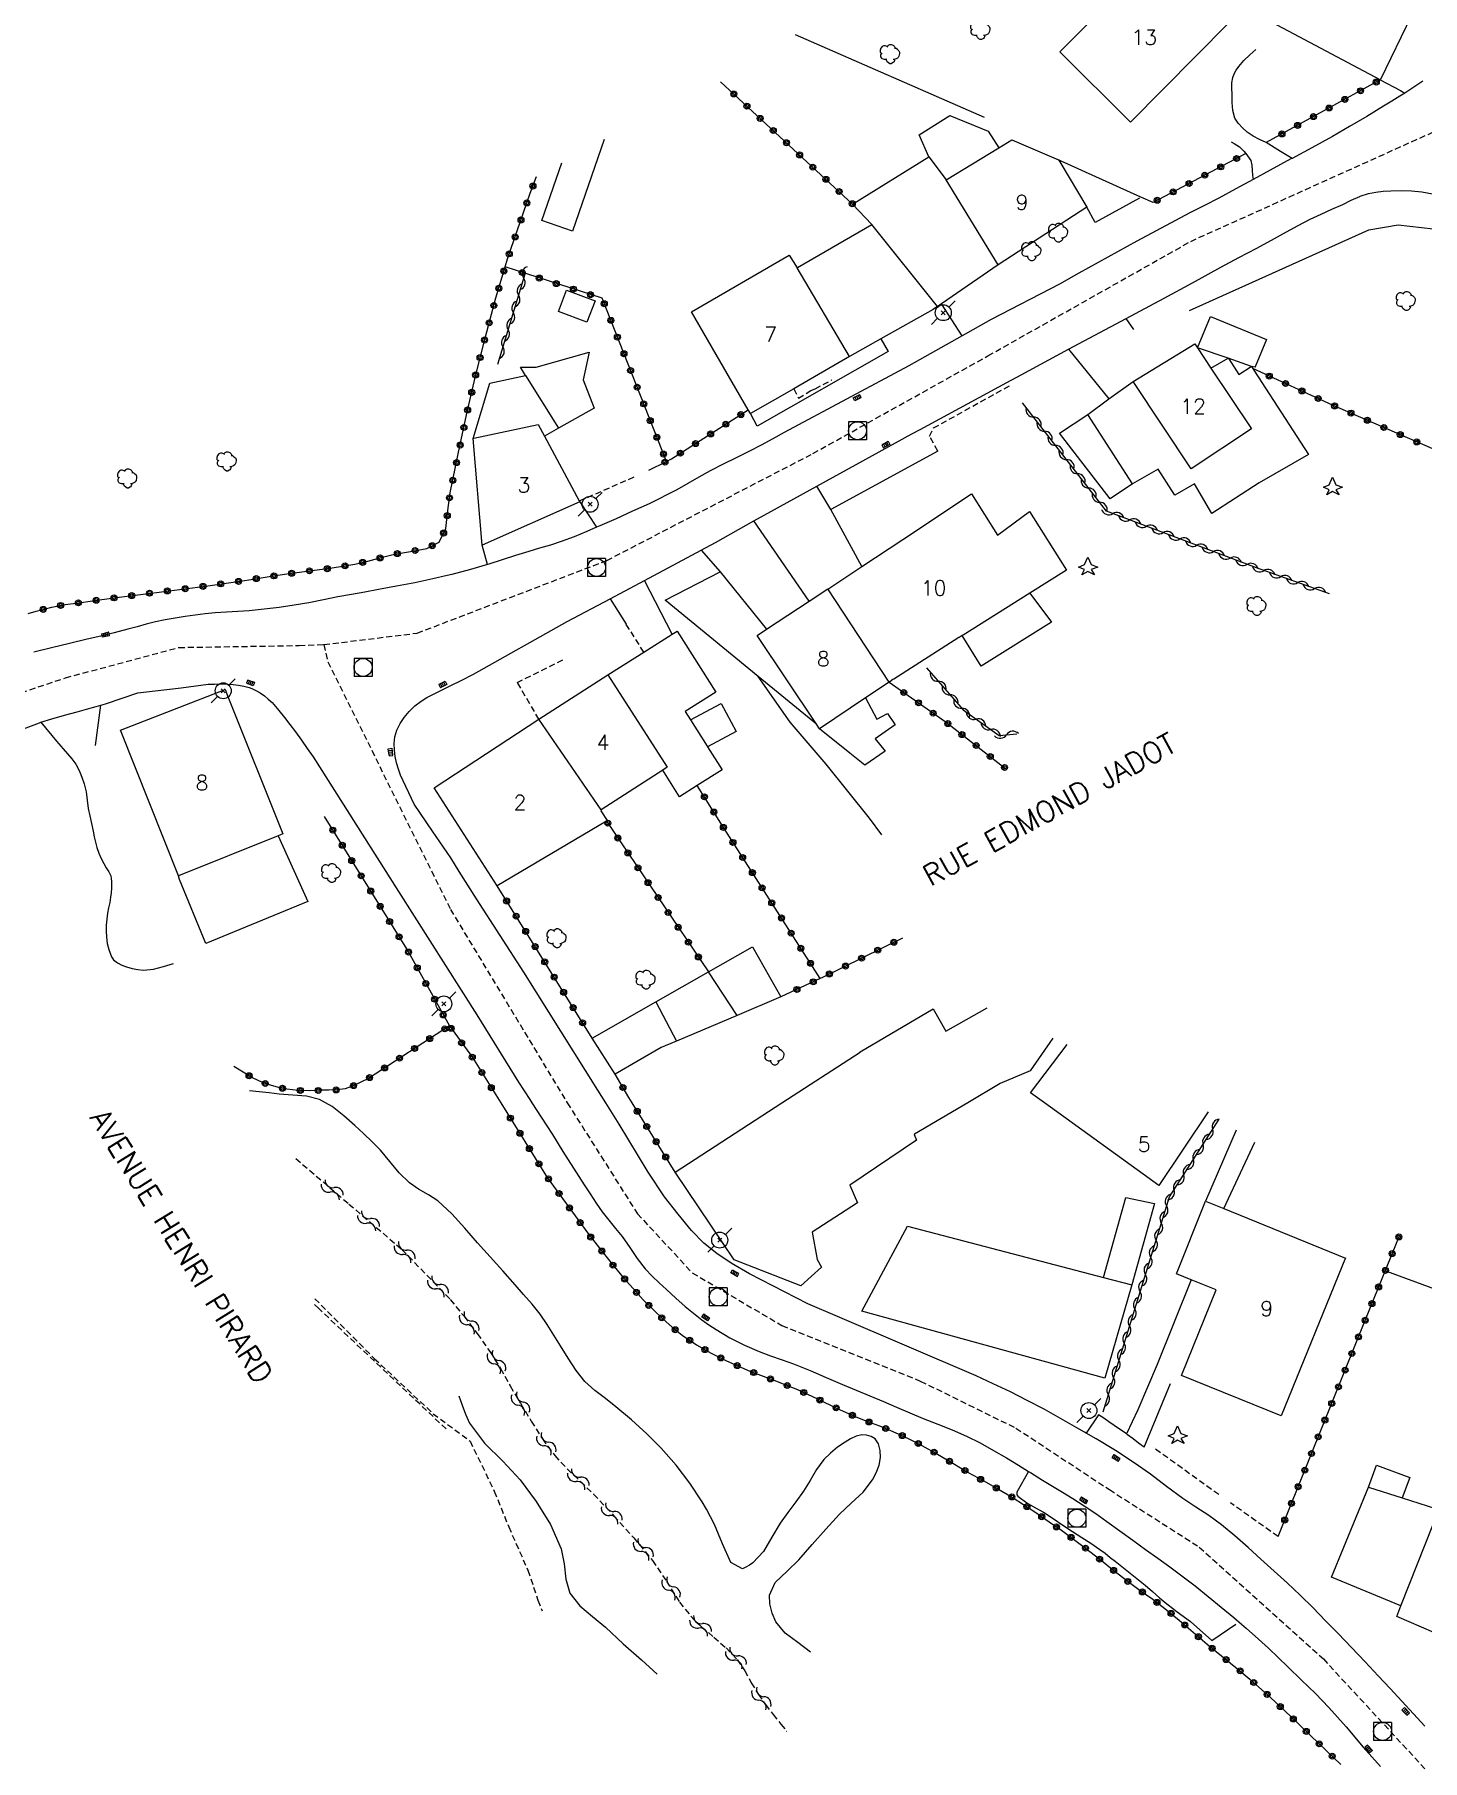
# Model space of a CAD drawing. Header units: millimetres. Extents: x 194000 to 195000, y 155999 to 157001.
# Drawn here: x 194249.5 to 194365.5, y 156116.1 to 156260.3 of the extents above; entities that cross this region are included whole.
import ezdxf
from ezdxf.enums import TextEntityAlignment as Align

# ---------------------------------------------------------------- set-up
doc = ezdxf.new("R2010")
doc.units = ezdxf.units.MM
doc.linetypes.add('DASHED', pattern=[0.75, 0.5, -0.25])
doc.layers.get('0').update_dxf_attribs({"linetype": 'CONTINUOUS'})
for name, color, linetype in [('W0001', 6, 'DASHED'), ('W0006', 2, 'CONTINUOUS'), ('W0008', 7, 'CONTINUOUS'), ('W0014', 7, 'CONTINUOUS'), ('W0017', 7, 'CONTINUOUS'), ('W0070', 7, 'DASHED'), ('W0101', 7, 'CONTINUOUS'), ('W0104', 1, 'CONTINUOUS'), ('W0112', 1, 'DASHED'), ('W0300', 7, 'CONTINUOUS'), ('W0303', 7, 'CONTINUOUS'), ('W0310', 3, 'CONTINUOUS'), ('W0323', 7, 'CONTINUOUS'), ('W0333', 7, 'CONTINUOUS'), ('W0401', 7, 'CONTINUOUS'), ('W0420', 7, 'CONTINUOUS'), ('W0473', 7, 'CONTINUOUS'), ('W0501', 5, 'DASHED'), ('W0510', 5, 'CONTINUOUS'), ('W0989', 7, 'CONTINUOUS'), ('W0991', 7, 'CONTINUOUS'), ('W1102', 7, 'CONTINUOUS')]:
    doc.layers.add(name, color=color, linetype=linetype)
doc.styles.get("Standard").update_dxf_attribs({"font": 'romans.shx', "width": 0.85})

# ---------------------------------------------------------------- blocks, each defined once
blk = doc.blocks.new('T300')
for p, q in [((-0.8, 0.51), (-0.86, 0.34)), ((-0.86, 0.34), (-0.86, 0.17)), ((-0.86, 0.17), (-0.74, 0.06)), ((-0.69, 0.63), (-0.8, 0.51)), ((-0.8, -0.06), (-0.74, 0.06)), ((-0.74, 0.06), (-0.69, 0.11)), ((-0.57, 0.69), (-0.69, 0.63)), ((-0.46, 0.69), (-0.57, 0.69)), ((-0.29, 0.63), (-0.46, 0.69)), ((-0.29, 0.63), (-0.17, 0.74)), ((-0.23, 0.57), (-0.29, 0.63)), ((-0.17, 0.74), (-0.06, 0.8)), ((-0.06, 0.8), (0.06, 0.8)), ((0.06, 0.8), (0.23, 0.74)), ((0.23, 0.74), (0.34, 0.63)), ((0.34, 0.63), (0.4, 0.51)), ((0.46, 0.46), (0.34, 0.46)), ((0.4, 0.51), (0.4, 0.46)), ((0.57, 0.4), (0.46, 0.46)), ((0.57, 0.4), (0.69, 0.29)), ((0.69, 0.29), (0.74, 0.17)), ((0.74, 0.06), (0.69, -0.17)), ((0.74, 0.17), (0.74, 0.06)), ((-0.8, -0.17), (-0.8, -0.06)), ((-0.8, -0.23), (-0.8, -0.17)), ((-0.74, -0.34), (-0.8, -0.23)), ((-0.69, -0.4), (-0.74, -0.34)), ((-0.51, -0.46), (-0.69, -0.4)), ((-0.4, -0.46), (-0.51, -0.46)), ((-0.4, -0.46), (-0.34, -0.46)), ((-0.34, -0.46), (-0.34, -0.4)), ((-0.34, -0.51), (-0.34, -0.46)), ((-0.29, -0.63), (-0.34, -0.51)), ((-0.17, -0.74), (-0.29, -0.63)), ((-0.06, -0.8), (-0.17, -0.74)), ((0.06, -0.8), (-0.06, -0.8)), ((0.17, -0.74), (0.06, -0.8)), ((0.23, -0.69), (0.17, -0.74)), ((0.29, -0.46), (0.23, -0.46)), ((0.29, -0.63), (0.23, -0.69)), ((0.46, -0.4), (0.29, -0.46)), ((0.34, -0.51), (0.29, -0.63)), ((0.34, -0.51), (0.34, -0.46)), ((0.57, -0.34), (0.46, -0.4)), ((0.63, -0.29), (0.57, -0.34)), ((0.69, -0.17), (0.63, -0.29))]:
    blk.add_line(p, q)
blk = doc.blocks.new('T473')
for p, q in [((-0.166667, 0.166667), (0.166667, -0.166667)), ((-0.166667, -0.166667), (0.166667, 0.166667)), ((0.500001, 0.500001), (1.000002, 1.000002)), ((-1.000002, -1.000002), (-0.500001, -0.500001))]:
    blk.add_line(p, q)
blk.add_ellipse((0, 0), major_axis=(0.471405, 0.471405), ratio=1, start_param=5.4977871438, end_param=11.780972451)
blk = doc.blocks.new('T420')
for p, q in [((0.75, 0.75), (-0.75, 0.75)), ((-0.75, 0.75), (-0.75, -0.75)), ((0.75, 0.75), (0.75, -0.75)), ((0.75, -0.75), (-0.75, -0.75))]:
    blk.add_line(p, q)
blk.add_ellipse((0, 0), major_axis=(-0.53, 0.53), ratio=1, start_param=3.926991, end_param=10.210176)
blk = doc.blocks.new('T401')
for p, q in [((-0.3, 0.3), (0, 0.3)), ((-0.3, -0.25), (-0.3, 0.3)), ((-0.3, 0.15), (0, 0.15)), ((-0.3, 0), (0, 0)), ((0, 0.3), (0, -0.25)), ((-0.3, -0.15), (0, -0.15)), ((-0.3, -0.25), (-0.3, -0.3)), ((-0.3, -0.3), (0, -0.3)), ((0, -0.3), (0, -0.25))]:
    blk.add_line(p, q)
blk = doc.blocks.new('T303')
for p, q in [((-0.77, 0), (-0.28, 0.21)), ((-0.28, -0.21), (-0.77, 0)), ((-0.28, 0.21), (0, 0.83)), ((0, 0.83), (0.28, 0.21)), ((0.28, 0.21), (0.83, 0)), ((0.83, 0), (0.28, -0.21)), ((-0.49, -0.63), (-0.28, -0.21)), ((0, -0.35), (-0.49, -0.63)), ((0.56, -0.63), (0, -0.35)), ((0.28, -0.21), (0.56, -0.63))]:
    blk.add_line(p, q)
blk = doc.blocks.new('t323o')
at = {"color": 0, "linetype": 'Continuous'}
for radius in [0.25, 0.15]:
    blk.add_circle((0, 0), radius, dxfattribs=at)
blk = doc.blocks.new('t310o')
at = {"color": 0, "linetype": 'Continuous'}
for centre, start, end in [((-0.5, 0.38), 216.8699, 323.1304), ((0.5, -0.37), 36.8699, 143.1303)]:
    blk.add_arc(centre, 0.625, start, end, dxfattribs=at)
blk = doc.blocks.new('t500o')
at = {"color": 0, "linetype": 'Continuous'}
for centre, start, end in [((-0.5, 0.625), 216.8699, 323.1301), ((0.5, -0.125), 36.8699, 143.1301), ((0.5, -0.625), 36.8699, 143.1301), ((-0.5, 0.125), 216.8699, 323.1301)]:
    blk.add_arc(centre, 0.625, start, end, dxfattribs=at)

msp = doc.modelspace()

# ---------------------------------------------------------------- linework, layer by layer
at = {"layer": 'W0001'}
for points in [[(194273.66, 156209.29), (194281.47, 156210.25), (194297.32, 156216.32), (194314.54, 156225.25), (194329.17, 156233.41), (194346.13, 156242.98), (194367.09, 156252.43)], [(194204.73, 156191.58), (194214.82, 156194.4), (194227.85, 156198.43), (194241.18, 156202.71), (194244.09, 156203.85), (194252.07, 156206.51), (194261.54, 156209.05), (194271.61, 156209.21), (194273.66, 156209.29)], [(194273.66, 156209.29), (194274, 156207.85), (194284.24, 156187.17), (194293.92, 156171.15), (194294.01, 156171)], [(194294.01, 156171), (194299.87, 156161.74), (194304.46, 156156.8), (194311.95, 156152.4), (194323.52, 156147.76), (194331.51, 156143.83), (194339.32, 156138.69), (194346.84, 156133.89), (194357.21, 156124.54), (194367.99, 156112.9), (194385.42, 156094.13), (194402.16, 156075.43), (194405.38, 156070.82)]]:
    msp.add_lwpolyline(points, dxfattribs=at)
at = {"layer": 'W0006'}
for points in [[(194332.57, 156140.21), (194331.59, 156138.47)], [(194331.59, 156138.47), (194331.59, 156138.4), (194331.58, 156138.32), (194331.59, 156138.25), (194331.66, 156138.14), (194331.78, 156138.06), (194331.89, 156137.97), (194332.5, 156137.54), (194333.16, 156137.18), (194333.81, 156136.81), (194334.63, 156136.28), (194335.44, 156135.73), (194336.25, 156135.19), (194337.01, 156134.7), (194337.78, 156134.21), (194338.53, 156133.69), (194338.96, 156133.37), (194339.38, 156133.03), (194339.8, 156132.7), (194340.64, 156132.04), (194341.48, 156131.38), (194342.31, 156130.7), (194342.92, 156130.18), (194343.52, 156129.65), (194344.12, 156129.14), (194344.71, 156128.69), (194344.98, 156128.49), (194346.09, 156127.67), (194347.88, 156126.09), (194349.88, 156127.45)]]:
    msp.add_lwpolyline(points, dxfattribs=at)
at = {"layer": 'W0008'}
for points in [[(194283.98, 156215.06), (194282.77, 156214.77), (194281.26, 156214.45), (194279.74, 156214.17), (194278.22, 156213.89), (194277.09, 156213.68), (194275.96, 156213.48), (194274.84, 156213.27), (194273.62, 156213.03), (194272.4, 156212.79), (194271.18, 156212.57), (194269.93, 156212.39), (194268.67, 156212.24), (194267.41, 156212.12), (194266.46, 156212.05), (194265.52, 156212.01), (194264.57, 156211.94), (194263.73, 156211.86), (194262.9, 156211.75), (194262.06, 156211.63), (194261.23, 156211.51), (194260.41, 156211.37), (194259.59, 156211.2), (194258.82, 156211), (194258.05, 156210.78), (194257.28, 156210.57), (194256.14, 156210.28), (194255.01, 156210), (194253.87, 156209.73), (194252.39, 156209.38), (194250.9, 156209.03), (194249.42, 156208.66)], [(194267.41, 156205.7), (194267.65, 156205.61), (194267.97, 156205.46), (194268.34, 156205.25), (194268.69, 156205.01), (194269.02, 156204.74), (194269.33, 156204.44), (194269.62, 156204.11), (194269.9, 156203.78), (194270.38, 156203.2), (194270.83, 156202.6), (194271.28, 156201.99), (194271.78, 156201.3), (194272.27, 156200.6), (194272.76, 156199.9), (194279.89, 156188.65), (194286.44, 156178.35), (194289.92, 156172.73)], [(194289.92, 156172.73), (194290.87, 156171.27), (194291.05, 156171)], [(194291.05, 156171), (194291.82, 156169.81), (194292.77, 156168.35), (194293.65, 156166.95), (194294.54, 156165.55), (194295.43, 156164.16), (194295.92, 156163.4), (194296.41, 156162.63), (194296.93, 156161.89), (194297.47, 156161.19), (194298.03, 156160.52), (194298.59, 156159.83), (194299.23, 156158.92), (194299.86, 156158), (194300.53, 156157.13), (194301.1, 156156.53), (194301.69, 156155.96), (194302.3, 156155.4), (194303.07, 156154.68), (194303.87, 156153.98), (194304.69, 156153.31), (194305.26, 156152.88), (194305.85, 156152.46), (194306.45, 156152.06), (194307.61, 156151.38), (194308.82, 156150.77), (194310.04, 156150.23), (194311, 156149.86), (194311.96, 156149.54), (194312.93, 156149.19), (194314.3, 156148.64), (194315.66, 156148.05), (194317.02, 156147.46), (194318.16, 156146.99), (194319.3, 156146.52), (194320.43, 156146.05), (194321.54, 156145.58), (194322.65, 156145.1), (194323.76, 156144.63), (194324.98, 156144.15), (194326.19, 156143.68), (194327.39, 156143.16), (194328.52, 156142.59), (194329.63, 156141.97), (194330.73, 156141.34), (194331.73, 156140.73), (194332.57, 156140.21), (194332.72, 156140.11), (194333.72, 156139.49), (194334.56, 156138.98), (194335.41, 156138.48), (194336.26, 156137.96), (194337.22, 156137.33), (194338.18, 156136.69), (194339.12, 156136.04), (194340.21, 156135.26), (194341.28, 156134.47), (194342.35, 156133.68), (194343.37, 156132.96), (194344.38, 156132.23), (194345.39, 156131.5), (194346.49, 156130.64), (194347.59, 156129.76), (194348.67, 156128.87), (194349.72, 156128), (194350.36, 156127.46), (194350.77, 156127.12), (194351.79, 156126.21), (194352.62, 156125.45), (194353.43, 156124.67), (194354.24, 156123.89), (194355.39, 156122.77), (194356.54, 156121.65), (194357.66, 156120.5), (194359.11, 156118.86), (194360.53, 156117.18), (194361.99, 156115.55)]]:
    msp.add_lwpolyline(points, dxfattribs=at)
at = {"layer": 'W0014'}
for points in [[(194365.53, 156256.37), (194364.27, 156255.52), (194364.02, 156255.36), (194363.6, 156255.1), (194362.93, 156254.69), (194362.25, 156254.28), (194360.83, 156253.42), (194359.4, 156252.57), (194357.96, 156251.74), (194356.24, 156250.79), (194354.59, 156249.91), (194354.5, 156249.86), (194352.76, 156248.92), (194351.33, 156248.14), (194349.9, 156247.37), (194348.47, 156246.6), (194347.26, 156245.97), (194346.05, 156245.35), (194344.84, 156244.72), (194343.23, 156243.86), (194341.62, 156242.99), (194340.01, 156242.11), (194338.38, 156241.21), (194336.76, 156240.31), (194335.14, 156239.4)], [(194341.51, 156236.96), (194343.89, 156238.24), (194346.27, 156239.52), (194348.65, 156240.81), (194350.14, 156241.62), (194351.64, 156242.42), (194353.13, 156243.23), (194354.12, 156243.77), (194355.11, 156244.31), (194356.12, 156244.83), (194357.02, 156245.25), (194357.93, 156245.67), (194358.84, 156246.07), (194359.54, 156246.41), (194360.25, 156246.74), (194360.28, 156246.75), (194360.98, 156246.99), (194361.59, 156247.1), (194362.22, 156247.16), (194362.86, 156247.2), (194363.71, 156247.22), (194364.58, 156247.19), (194365.43, 156247.11), (194366.33, 156246.96)], [(194335.14, 156239.4), (194329.45, 156236.44), (194327.03, 156235.08), (194322.55, 156232.58), (194312.15, 156227)], [(194323.52, 156227.27), (194330.74, 156231.2), (194331.94, 156231.84), (194335.91, 156233.97), (194340.73, 156236.54), (194341.51, 156236.96)], [(194320.21, 156234.84), (194320.83, 156233.78), (194309.89, 156227.55), (194309.32, 156228.59)], [(194306.39, 156217.81), (194309.61, 156219.62), (194310.46, 156220.11), (194314.88, 156222.53), (194322.82, 156226.89), (194323.5, 156227.26)], [(194312.15, 156227), (194311.18, 156226.47), (194310.21, 156225.95), (194309.24, 156225.44), (194308.14, 156224.89), (194307.03, 156224.36), (194305.94, 156223.8), (194305.01, 156223.29), (194304.08, 156222.75), (194303.16, 156222.22)], [(194303.16, 156222.22), (194300.84, 156221.05)], [(194300.84, 156221.05), (194299.47, 156220.43), (194298.1, 156219.81), (194296.72, 156219.21), (194296.46, 156219.1), (194295.65, 156218.75), (194294.58, 156218.3), (194293.49, 156217.89), (194292.6, 156217.6), (194291.69, 156217.35), (194290.79, 156217.08), (194289.68, 156216.73), (194288.57, 156216.37), (194287.46, 156216.02), (194287.35, 156215.99), (194285.91, 156215.57), (194284.35, 156215.15), (194283.98, 156215.06)], [(194286.17, 156206.82), (194294.01, 156211.22), (194297.59, 156213.12), (194300.45, 156214.65), (194305.19, 156217.17), (194306.39, 156217.81)], [(194255.42, 156204.34), (194258.1, 156205.25), (194261.73, 156205.69), (194263.98, 156205.97)], [(194263.98, 156205.97), (194264.53, 156205.99), (194265.08, 156206), (194265.64, 156205.99), (194266.09, 156205.96), (194266.54, 156205.91), (194266.98, 156205.83), (194267.32, 156205.73), (194267.41, 156205.7)], [(194296.57, 156172.06), (194290.38, 156181.92), (194286.42, 156188.05), (194285.7, 156189.19), (194284.98, 156190.33), (194284.27, 156191.47), (194282.73, 156193.71), (194281.2, 156195.97), (194280.06, 156198.38), (194279.89, 156198.89), (194279.74, 156199.41), (194279.63, 156199.94), (194279.56, 156200.48), (194279.53, 156201.04), (194279.59, 156201.58), (194279.77, 156202.15), (194280.04, 156202.7), (194280.38, 156203.21), (194280.79, 156203.71), (194281.27, 156204.16), (194281.79, 156204.56), (194282.26, 156204.86), (194282.77, 156205.11), (194283.27, 156205.36), (194284.23, 156205.85), (194285.2, 156206.33), (194286.17, 156206.82)], [(194248.55, 156202.24), (194249, 156202.42), (194249.44, 156202.59), (194249.89, 156202.76), (194250.01, 156202.8), (194250.93, 156203.1), (194251.98, 156203.39), (194253.03, 156203.68), (194253.82, 156203.9), (194254.62, 156204.12), (194255.03, 156204.23), (194255.42, 156204.34)], [(194297.23, 156171), (194296.57, 156172.05)], [(194300.76, 156165.21), (194298.34, 156169.23), (194297.23, 156171)], [(194302.13, 156163.14), (194300.76, 156165.21)], [(194303.28, 156161.69), (194302.13, 156163.14)], [(194304.39, 156160.33), (194303.28, 156161.69)], [(194305.41, 156159.27), (194304.39, 156160.33)], [(194306.52, 156158.41), (194305.41, 156159.27)], [(194307.71, 156157.61), (194306.52, 156158.41)], [(194328.19, 156148.21), (194316.59, 156153.16), (194314.13, 156154.21), (194309.23, 156156.72), (194307.71, 156157.61), (194307.67, 156157.64)], [(194337.38, 156143.4), (194337.24, 156143.48), (194336.6, 156143.86), (194335.23, 156144.64), (194333.86, 156145.4), (194332.46, 156146.14), (194331.05, 156146.85), (194329.62, 156147.53), (194328.19, 156148.21)], [(194338.42, 156144.95), (194337.38, 156143.4)], [(194342.22, 156142.23), (194341.77, 156142.58), (194341.31, 156142.94), (194340.85, 156143.28), (194340.75, 156143.35), (194340.48, 156143.55), (194340.09, 156143.8), (194339.71, 156144.06), (194339.28, 156144.36), (194338.85, 156144.65), (194338.42, 156144.95)], [(194365.7, 156118.93), (194364.74, 156119.95), (194363.76, 156121.01), (194362.78, 156122.07), (194361.8, 156123.12), (194360.69, 156124.31), (194359.57, 156125.49), (194358.44, 156126.67), (194357.4, 156127.74), (194356.35, 156128.81), (194355.28, 156129.86), (194354.2, 156130.88), (194353.1, 156131.89), (194351.99, 156132.88), (194350.91, 156133.86), (194349.82, 156134.84), (194348.7, 156135.76), (194347.64, 156136.52), (194346.54, 156137.23), (194345.46, 156137.96), (194344.11, 156138.95), (194342.77, 156139.97), (194341.4, 156140.94), (194339.83, 156141.95), (194338.22, 156142.92), (194337.39, 156143.4), (194337.39, 156143.4)]]:
    msp.add_lwpolyline(points, dxfattribs=at)
at = {"layer": 'W0017'}
for points in [[(194354.59, 156249.91), (194353.63, 156250.48), (194352.43, 156251.23), (194351.88, 156251.5), (194351.33, 156251.77), (194350.83, 156252.1), (194350.45, 156252.45), (194350.1, 156252.84), (194349.82, 156253.27), (194349.64, 156253.9), (194349.59, 156254.58), (194349.58, 156255.27), (194349.56, 156255.74), (194349.56, 156256.21), (194349.63, 156256.66), (194349.76, 156256.98), (194349.93, 156257.29), (194350.13, 156257.59), (194350.56, 156258.09), (194351.06, 156258.55), (194351.56, 156259.01)], [(194361.97, 156256.47), (194363.65, 156255.57), (194364.02, 156255.36)], [(194349.51, 156251.29), (194349.74, 156251.15), (194349.97, 156251.02), (194350.19, 156250.87), (194350.38, 156250.7), (194350.56, 156250.5), (194350.73, 156250.31), (194350.88, 156250.12), (194351.02, 156249.93), (194351.14, 156249.74), (194351.24, 156249.34), (194351.26, 156248.92), (194351.28, 156248.49), (194351.33, 156248.14)], [(194341.36, 156235.61), (194340.73, 156236.54)], [(194335.91, 156233.97), (194339.29, 156229.81)], [(194316.05, 156220.59), (194314.88, 156222.53)], [(194295.05, 156221.23), (194296.46, 156219.1)], [(194318.63, 156215.81), (194316.05, 156220.59)], [(194314.23, 156212.92), (194309.61, 156219.62)], [(194287.35, 156215.99), (194286.9, 156217.59)], [(194305.19, 156217.17), (194306.8, 156215.37)], [(194302.77, 156210.15), (194300.45, 156214.65)], [(194297.59, 156213.12), (194298.92, 156211)], [(194254.57, 156200.85), (194255.03, 156204.23)], [(194250.01, 156202.8), (194251.31, 156201.21), (194251.5, 156201), (194251.68, 156200.79), (194251.87, 156200.58), (194252.24, 156200.16), (194252.6, 156199.74), (194252.92, 156199.3), (194253.2, 156198.77), (194253.44, 156198.22), (194253.63, 156197.65), (194253.78, 156196.98), (194253.87, 156196.29), (194253.97, 156195.6), (194254.1, 156194.97), (194254.23, 156194.33), (194254.37, 156193.7), (194254.46, 156193.24), (194254.57, 156192.78), (194254.69, 156192.33), (194254.86, 156191.87), (194255.05, 156191.42), (194255.26, 156190.99), (194255.47, 156190.65), (194255.69, 156190.31), (194255.85, 156189.96), (194255.89, 156189.74), (194255.91, 156189.51), (194255.92, 156189.29), (194255.92, 156188.93), (194255.88, 156188.56), (194255.84, 156188.2), (194255.76, 156187.75), (194255.66, 156187.3), (194255.58, 156186.84), (194255.52, 156186.35), (194255.47, 156185.86), (194255.47, 156185.37), (194255.49, 156184.85), (194255.56, 156184.33), (194255.69, 156183.82), (194255.79, 156183.51), (194255.92, 156183.21), (194256.09, 156182.95), (194256.4, 156182.7), (194256.78, 156182.52), (194257.17, 156182.37), (194257.63, 156182.23), (194258.11, 156182.14), (194258.59, 156182.09), (194259.42, 156182.17), (194260.25, 156182.4), (194261.08, 156182.64)], [(194349.93, 156168.72), (194347.37, 156162.78)], [(194348.89, 156162.17), (194351.48, 156167.72)], [(194346.16, 156156.22), (194343.33, 156149.15), (194341.7, 156145.37), (194340.75, 156143.35)], [(194342.22, 156142.23), (194344.42, 156147.55)]]:
    msp.add_lwpolyline(points, dxfattribs=at)
at = {"layer": 'W0070'}
msp.add_lwpolyline([(194272.92, 156154.64), (194277.88, 156149.64), (194282.8, 156145.03), (194285.88, 156142.75), (194287.91, 156138.56), (194289.11, 156135.58), (194290.72, 156131.95), (194291.56, 156129.45), (194291.91, 156128.56)], dxfattribs=at)
at = {"layer": 'W0101'}
for points in [[(194349.27, 156261.2), (194341.08, 156252.95), (194335.18, 156258.82), (194341.86, 156265.54), (194343.4, 156267.1), (194343.4, 156267.02), (194349.27, 156261.2)], [(194341.31, 156231.28), (194346.46, 156234.41), (194346.68, 156234.07), (194347.81, 156232.38), (194351.19, 156227.32), (194346.17, 156223.98), (194341.31, 156231.28)], [(194353.69, 156144.85), (194345.36, 156148.23), (194348.26, 156155.37), (194346.16, 156156.22), (194344.92, 156156.73), (194347.37, 156162.78), (194348.89, 156162.17), (194359.05, 156158.04), (194359.06, 156158.06), (194353.69, 156144.85)], [(194369.55, 156125.41), (194363.34, 156128.08), (194363.69, 156128.97), (194366.42, 156135.85), (194366.89, 156135.65), (194372.84, 156133.1), (194369.55, 156125.41)]]:
    msp.add_lwpolyline(points, close=True, dxfattribs=at)
for points in [[(194325.69, 156248.11), (194330.08, 156250.79), (194331.16, 156251.46), (194335.08, 156249.78), (194335.17, 156249.63), (194337.43, 156245.84)], [(194330.04, 156241.03), (194325.69, 156248.11)], [(194337.43, 156245.84), (194330.04, 156241.03)], [(194309.32, 156228.59), (194309.14, 156228.9), (194304.4, 156237.09), (194312.57, 156241.82), (194313.22, 156240.77)], [(194317.61, 156233.36), (194313.22, 156240.77)], [(194317.61, 156233.36), (194312.94, 156230.67), (194309.32, 156228.59)], [(194286.9, 156217.59), (194286.15, 156226.52), (194286.21, 156226.53), (194291.58, 156227.68), (194292.11, 156226.7), (194295.01, 156221.29), (194295.05, 156221.23)], [(194322.05, 156218.08), (194322.06, 156218.08), (194327.8, 156221.89)], [(194327.8, 156221.89), (194329.98, 156218.43), (194332.64, 156220.42), (194335.73, 156215.51), (194332.67, 156213.59), (194327.09, 156210.08)], [(194295.05, 156221.23), (194286.9, 156217.59)], [(194315.79, 156213.94), (194315.79, 156213.93), (194318.63, 156215.81), (194322.05, 156218.08)], [(194309.88, 156210.06), (194310.67, 156210.59), (194314.23, 156212.92), (194315.79, 156213.94)], [(194321.23, 156206.36), (194320.96, 156206.19), (194320.91, 156206.15), (194318.95, 156204.84), (194315.08, 156202.26), (194314.83, 156202.63), (194309.88, 156210.06)], [(194326.75, 156209.87), (194321.3, 156206.41), (194321.23, 156206.36)], [(194265.41, 156205.53), (194265.64, 156204.95), (194270.24, 156193.47), (194269.85, 156193.31), (194261.52, 156189.97), (194256.65, 156202.15)], [(194256.65, 156202.15), (194265.41, 156205.53)], [(194291.64, 156203.05), (194297.41, 156206.76), (194302.37, 156199.04), (194301.99, 156198.8), (194296.84, 156195.49)], [(194282.89, 156197.33), (194291.64, 156203.05), (194291.64, 156203.05)], [(194288.15, 156189.14), (194282.89, 156197.33)], [(194296.84, 156195.49), (194296.82, 156195.4), (194297.34, 156194.59), (194297.28, 156194.55), (194288.15, 156189.14)], [(194333.89, 156171), (194332.74, 156171.83), (194335.8, 156175.87)], [(194347.59, 156170.24), (194343.47, 156164.1), (194333.89, 156171)]]:
    msp.add_lwpolyline(points, dxfattribs=at)
at = {"layer": 'W0104'}
for points in [[(194341.86, 156265.54), (194340.86, 156266.65), (194344.91, 156270.3), (194353.94, 156266.65), (194364.57, 156261.86), (194361.98, 156256.51), (194361.97, 156256.47), (194350.68, 156262.47), (194349.27, 156261.2)], [(194324.24, 156250.04), (194323.43, 156251.88), (194325.99, 156253.5), (194329.2, 156252.18), (194330.08, 156250.79)], [(194297.1, 156251.48), (194294.45, 156243.84), (194291.89, 156244.73)], [(194291.89, 156244.73), (194293.56, 156249.54)], [(194313.22, 156240.77), (194313.25, 156240.8), (194319.47, 156244.4), (194317.86, 156246.09), (194324.24, 156250.04), (194325.69, 156248.11)], [(194341.96, 156246.67), (194335, 156249.82)], [(194341.83, 156246.6), (194338.14, 156244.55), (194337.43, 156245.84)], [(194324.95, 156237.54), (194319.47, 156244.4)], [(194330.04, 156241.03), (194330.04, 156241.02), (194325.28, 156237.76), (194324.95, 156237.54), (194324.59, 156237.29)], [(194324.59, 156237.29), (194320.21, 156234.84), (194317.6, 156233.37), (194317.61, 156233.36)], [(194286.15, 156226.52), (194287.54, 156231.12), (194290.52, 156231.76), (194290.11, 156232.47), (194291.41, 156232.46), (194295.84, 156233.72), (194295.34, 156231.41), (194296.27, 156229.05), (194293.27, 156227.36), (194292.11, 156226.7)], [(194347.81, 156232.38), (194349.26, 156233.22), (194349.31, 156233.15), (194350.15, 156231.85), (194351.17, 156232.51), (194351.2, 156232.53), (194351.32, 156232.35), (194351.4, 156232.22), (194355.96, 156225.18), (194351.83, 156222.8), (194351.83, 156222.8), (194347.88, 156220.25), (194346.45, 156222.72), (194344.8, 156221.77), (194343.39, 156223.95), (194341.26, 156222.72), (194337.52, 156228.51), (194339.29, 156229.81), (194341.31, 156231.28)], [(194290.52, 156231.76), (194293.27, 156227.36)], [(194341.26, 156222.72), (194339.38, 156221.47), (194335.14, 156226.94), (194337.52, 156228.51)], [(194314.83, 156202.63), (194309.97, 156206.63), (194302.2, 156213.01), (194306.8, 156215.37), (194310.67, 156210.59)], [(194332.67, 156213.59), (194334.49, 156211.17), (194328.61, 156207.5), (194327.03, 156210.04)], [(194297.41, 156206.76), (194300.41, 156208.66), (194302.77, 156210.15), (194303.19, 156210.42), (194306.43, 156205.32), (194303.87, 156203.69), (194304.31, 156203), (194305.7, 156200.8), (194305.73, 156200.76), (194306.95, 156198.83), (194304.88, 156197.51), (194303.4, 156196.58), (194301.99, 156198.8)], [(194327.09, 156210.08), (194327.03, 156210.04), (194326.76, 156209.88), (194326.75, 156209.87)], [(194304.31, 156203), (194306.88, 156204.37), (194308.12, 156202.03), (194305.73, 156200.76)], [(194318.95, 156204.84), (194319.89, 156203.05), (194320.78, 156203.52), (194321.43, 156202.58), (194319.75, 156201.42), (194319.75, 156201.42), (194320.57, 156200.39), (194318.89, 156199.22), (194317.64, 156200.22), (194315.08, 156202.26)], [(194269.85, 156193.31), (194272.32, 156187.83), (194263.8, 156184.31), (194261.59, 156189.66)], [(194261.59, 156189.66), (194261.52, 156189.97)], [(194308.2, 156178.3), (194305.81, 156181.95)], [(194301.42, 156179.45), (194303.14, 156176.16)], [(194311.95, 156171), (194318.49, 156175.24), (194318.49, 156175.26), (194324.58, 156178.86), (194325.64, 156176.98), (194329.11, 156178.93)], [(194334.6, 156176.42), (194332.71, 156173.69), (194330.19, 156172.61), (194327.48, 156171)], [(194303.03, 156165.21), (194311.95, 156171)], [(194327.48, 156171), (194323.03, 156168.38), (194323, 156168.36), (194323.2, 156167.89), (194317.62, 156164.14), (194318.26, 156162.66), (194314.48, 156160.2), (194314.91, 156157.91), (194315.26, 156157.27), (194313.54, 156155.73), (194307.95, 156157.9), (194303.03, 156165.21)], [(194338.83, 156156.4), (194340.7, 156163.09), (194343.09, 156162.59), (194341.19, 156155.79)], [(194318.62, 156153.59), (194322.44, 156160.7), (194338.83, 156156.4), (194341.19, 156155.79), (194338.95, 156148.01)], [(194338.95, 156148.01), (194318.62, 156153.59)], [(194360.98, 156138.89), (194361.65, 156140.73), (194364.43, 156139.71), (194363.81, 156138)], [(194363.69, 156128.97), (194357.88, 156131.37), (194360.98, 156138.89), (194363.81, 156138), (194367.29, 156136.9), (194366.89, 156135.65)]]:
    msp.add_lwpolyline(points, dxfattribs=at)
for points in [[(194295.65, 156236.22), (194293.27, 156237.13), (194293.95, 156238.91), (194296.34, 156238), (194295.65, 156236.22)], [(194351.2, 156232.53), (194349.26, 156233.22), (194346.68, 156234.07), (194347.77, 156236.7), (194352.45, 156234.77), (194351.51, 156232.49), (194351.5, 156232.46)], [(194296.08, 156176.42), (194301.42, 156179.45), (194305.81, 156181.95), (194309.48, 156184.03), (194311.86, 156179.85), (194308.2, 156178.3), (194303.14, 156176.16), (194303.01, 156176.11), (194301.87, 156175.62), (194298.01, 156173.41)]]:
    msp.add_lwpolyline(points, close=True, dxfattribs=at)
at = {"layer": 'W0112'}
for points in [[(194312.94, 156230.67), (194313.33, 156229.88), (194314.37, 156230.51), (194314.74, 156230.67), (194316.12, 156231.4), (194316.13, 156231.41)], [(194324.98, 156225.46), (194324.3, 156226.7), (194324.62, 156227.39), (194330.98, 156230.91)], [(194295.01, 156221.29), (194299.65, 156223.32)], [(194300.41, 156208.66), (194298.92, 156211)], [(194291.64, 156203.05), (194289.83, 156206.13), (194293.66, 156208.03)], [(194283.88, 156143.76), (194273.24, 156153.81), (194272.86, 156154.17)], [(194348.47, 156138.27), (194342.97, 156142.22)], [(194353.42, 156134.76), (194349.45, 156137.59)]]:
    msp.add_lwpolyline(points, dxfattribs=at)
at = {"layer": 'W0300'}
for points in [[(194328.88, 156253.33), (194313.09, 156260.23)], [(194346.03, 156237.19), (194361.02, 156243.95), (194363.45, 156244.36), (194366.38, 156244.03)]]:
    msp.add_lwpolyline(points, dxfattribs=at)
at = {"layer": 'W0303'}
msp.add_lwpolyline([(194362.5, 156156.95), (194370.51, 156153.98)], dxfattribs=at)
at = {"layer": 'W0310'}
for points in [[(194288.2, 156232.73), (194290.48, 156240.26)], [(194357.72, 156213.53), (194351.61, 156215.7), (194339.09, 156220.44), (194332.07, 156229.49)], [(194324.03, 156207.36), (194327.09, 156203.83), (194330.1, 156201.69), (194331.59, 156201.83)], [(194338.79, 156145.2), (194344.35, 156163.15), (194348.51, 156169.64)]]:
    msp.add_lwpolyline(points, dxfattribs=at)
at = {"layer": 'W0323'}
for points in [[(194306.83, 156256.31), (194317.86, 156246.09)], [(194361.97, 156256.47), (194352.43, 156251.23)], [(194350.73, 156250.31), (194342.97, 156246.22), (194341.96, 156246.67)], [(194248.95, 156211.89), (194249.61, 156212.07), (194250.27, 156212.26), (194250.93, 156212.42), (194252.05, 156212.63), (194253.18, 156212.79), (194254.32, 156212.94), (194256.1, 156213.19), (194257.89, 156213.42), (194259.68, 156213.65), (194261.82, 156213.93), (194263.95, 156214.2), (194266.09, 156214.5), (194267.58, 156214.73), (194269.08, 156214.97), (194270.57, 156215.2), (194272.46, 156215.45), (194274.36, 156215.69), (194276.24, 156216.01), (194277.35, 156216.27), (194278.46, 156216.56), (194279.56, 156216.85), (194280.91, 156217.08), (194282.26, 156217.32), (194283.3, 156217.85), (194283.85, 156218.99), (194284.03, 156220.48), (194284.21, 156221.97), (194284.9, 156225.22), (194285.59, 156228.48), (194286.33, 156231.72), (194287.16, 156235.01), (194288.05, 156238.27), (194288.81, 156240.84), (194289.01, 156241.52), (194290.91, 156247.01), (194291.45, 156248.39)], [(194302.3, 156224.59), (194296.92, 156238.22), (194288.81, 156240.84)], [(194377.81, 156220.74), (194367.88, 156224.97), (194357.98, 156229.3), (194351.32, 156232.35)], [(194300.82, 156223.85), (194302.3, 156224.59), (194302.72, 156224.8), (194309.14, 156228.9)], [(194320.91, 156206.15), (194325.68, 156202.8), (194330.64, 156198.95)], [(194315.15, 156181.4), (194307.11, 156193.93), (194304.88, 156197.51)], [(194273.7, 156194.93), (194280.72, 156183.64), (194284.15, 156177.43), (194277.38, 156173.05), (194276.74, 156172.73), (194276.1, 156172.42), (194275.43, 156172.18), (194274.77, 156172.08), (194274.09, 156172.05), (194273.4, 156172.05), (194272.46, 156172.02), (194271.51, 156172.04), (194270.58, 156172.14), (194269.88, 156172.28), (194269.19, 156172.47), (194268.53, 156172.7), (194267.71, 156173.1), (194266.92, 156173.57), (194266.13, 156174.05)], [(194297.28, 156194.55), (194305.81, 156181.95)], [(194296.08, 156176.42), (194288.15, 156189.14)], [(194322.03, 156184.77), (194315.33, 156181.48), (194315.15, 156181.4), (194311.86, 156179.85)], [(194284.15, 156177.43), (194286.08, 156174.8), (194288.46, 156171)], [(194299.42, 156171), (194299.15, 156171.45), (194298.01, 156173.41)], [(194288.46, 156171), (194292.34, 156164.78), (194295.72, 156160.11), (194296.7, 156158.87), (194297.68, 156157.63), (194298.69, 156156.41), (194299.51, 156155.48), (194300.35, 156154.56), (194301.23, 156153.68), (194301.99, 156152.95), (194302.78, 156152.25), (194303.6, 156151.59), (194304.8, 156150.8), (194306.05, 156150.09), (194307.33, 156149.44), (194309.27, 156148.58), (194311.27, 156147.84), (194313.24, 156147.05), (194314.92, 156146.27), (194316.58, 156145.47), (194318.26, 156144.71), (194319.18, 156144.36), (194320.11, 156144.01), (194321.02, 156143.64), (194321.91, 156143.24), (194322.79, 156142.82), (194323.65, 156142.38), (194324.96, 156141.66), (194326.24, 156140.89), (194327.53, 156140.12), (194328.76, 156139.44), (194329.99, 156138.76), (194331.2, 156138.06), (194332.24, 156137.39), (194333.26, 156136.71), (194334.28, 156136.01), (194335.31, 156135.29), (194336.33, 156134.55), (194337.34, 156133.8), (194338.52, 156132.87), (194339.7, 156131.93), (194340.88, 156131.01), (194341.91, 156130.26), (194342.95, 156129.53), (194343.97, 156128.77), (194345.16, 156127.79), (194346.33, 156126.77), (194347.5, 156125.77), (194348.69, 156124.8), (194349.89, 156123.84), (194351.07, 156122.86), (194352.8, 156121.32), (194354.48, 156119.73), (194356.15, 156118.13), (194357.41, 156116.93), (194358.66, 156115.73)], [(194303.03, 156165.21), (194299.42, 156171)], [(194353.42, 156134.76), (194360.73, 156152.89), (194363.56, 156159.88)]]:
    msp.add_lwpolyline(points, dxfattribs=at)
at = {"layer": 'W0333'}
for points in [[(194327.03, 156235.08), (194325.28, 156237.76)], [(194324.98, 156225.46), (194316.05, 156220.59)], [(194320.31, 156193.39), (194319.26, 156194.78), (194315.66, 156199.31), (194312.63, 156202.8), (194309.97, 156206.63)]]:
    msp.add_lwpolyline(points, dxfattribs=at)
at = {"layer": 'W0501'}
msp.add_lwpolyline([(194271.32, 156166.35), (194275.76, 156162.55), (194280.19, 156158.75), (194284.23, 156154.58), (194285.38, 156153.17), (194286.49, 156151.72), (194287.54, 156150.23), (194288.42, 156148.81), (194289.24, 156147.35), (194290.09, 156145.9), (194291, 156144.41), (194291.93, 156142.93), (194292.97, 156141.53), (194294.01, 156140.42), (194295.11, 156139.37), (194296.21, 156138.31), (194297.91, 156136.51), (194299.56, 156134.67), (194301.13, 156132.77), (194302.29, 156131.05), (194303.39, 156129.29), (194304.69, 156127.71), (194304.87, 156127.55), (194305.05, 156127.39), (194305.23, 156127.23), (194306.26, 156126.35), (194307.29, 156125.47), (194308.21, 156124.5), (194308.84, 156123.56), (194309.39, 156122.56), (194309.98, 156121.58), (194310.59, 156120.73), (194311.22, 156119.91), (194311.87, 156119.1), (194312.35, 156118.51)], dxfattribs=at)
at = {"layer": 'W0510'}
for points in [[(194273.81, 156171), (194273.3, 156171.29), (194272.22, 156171.55), (194271.07, 156171.64), (194269.92, 156171.73), (194269.09, 156171.83), (194268.26, 156171.92), (194267.44, 156172.02)], [(194314.34, 156125.12), (194313.28, 156125.91), (194312.21, 156126.7), (194311.43, 156127.65), (194311.13, 156128.36), (194310.93, 156129.14), (194310.9, 156129.87), (194311.4, 156130.93), (194312.39, 156131.88), (194313.37, 156132.82), (194314.49, 156134.11), (194315.61, 156135.39), (194316.76, 156136.65), (194317.75, 156137.56), (194318.75, 156138.47), (194319.53, 156139.5), (194319.84, 156140.1), (194320.09, 156140.74), (194320.2, 156141.38), (194320.16, 156141.95), (194320.02, 156142.52), (194319.74, 156142.94), (194319.42, 156143.12), (194319.02, 156143.23), (194318.62, 156143.26), (194318.15, 156143.16), (194317.69, 156142.92), (194317.24, 156142.65), (194316.6, 156142.23), (194316.01, 156141.74), (194315.46, 156141.2), (194314.83, 156140.37), (194314.3, 156139.46), (194313.75, 156138.57), (194313.11, 156137.67), (194312.45, 156136.79), (194311.8, 156135.9), (194311.1, 156134.72), (194310.41, 156133.53), (194309.51, 156132.57), (194309.23, 156132.38), (194308.93, 156132.2), (194308.65, 156132.07), (194307.69, 156132.59), (194306.99, 156134.17), (194306.32, 156135.78), (194305.98, 156136.41), (194305.64, 156137.05), (194305.29, 156137.67), (194304.25, 156139.24), (194303.1, 156140.73), (194301.86, 156142.15), (194300.66, 156143.36), (194299.39, 156144.51), (194298.08, 156145.62), (194297.2, 156146.3), (194296.3, 156146.97), (194295.48, 156147.71), (194294.74, 156148.65), (194294.08, 156149.67), (194293.43, 156150.7), (194292.88, 156151.59), (194292.32, 156152.48), (194291.73, 156153.34), (194291.07, 156154.18), (194290.36, 156155), (194289.65, 156155.8), (194288.61, 156156.98), (194287.56, 156158.15), (194286.5, 156159.31), (194285.44, 156160.53), (194284.36, 156161.74), (194283.18, 156162.82), (194282.4, 156163.33), (194281.58, 156163.79), (194280.82, 156164.32), (194279.96, 156165.17), (194279.18, 156166.11), (194278.39, 156167.04), (194277.69, 156167.74), (194276.98, 156168.43), (194276.25, 156169.1), (194275.32, 156169.92), (194274.35, 156170.7), (194273.81, 156171)], [(194284.94, 156146.52), (194285.23, 156145.76), (194285.51, 156144.99), (194285.84, 156144.25), (194287.09, 156142.57), (194288.63, 156141.08), (194290.07, 156139.52), (194291.4, 156137.69), (194292.6, 156135.77), (194293.5, 156133.74), (194293.74, 156132.49), (194293.88, 156131.2), (194294.23, 156130.03), (194295.05, 156128.99), (194296.11, 156128.09), (194297.19, 156127.2), (194298.68, 156125.82), (194300.2, 156124.46), (194301.52, 156123.27)]]:
    msp.add_lwpolyline(points, dxfattribs=at)
at = {"layer": 'W1102'}
for points in [[(194320.91, 156206.15), (194315.79, 156213.94)], [(194296.84, 156195.49), (194291.64, 156203.05)]]:
    msp.add_lwpolyline(points, dxfattribs=at)

# ---------------------------------------------------------------- block references
at = {"layer": 'W0300'}
for p in [(194328.58, 156260.63), (194321.03, 156258.62), (194364.15, 156238), (194351.66, 156212.51), (194274.32, 156190.2)]:
    msp.add_blockref('T300', p, dxfattribs=at)
at = {"layer": 'W0300', "rotation": 359.9999899820874}
for p in [(194335.08, 156243.7), (194332.84, 156242.16), (194265.58, 156224.59), (194257.27, 156223.17), (194293.16, 156184.76), (194300.6, 156181.29), (194311.36, 156174.96)]:
    msp.add_blockref('T300', p, dxfattribs=at)
at = {"layer": 'W0303'}
for p in [(194357.98, 156222.44), (194337.52, 156215.76)]:
    msp.add_blockref('T303', p, dxfattribs=at)
at = {"layer": 'W0303', "rotation": 359.9999899820874}
msp.add_blockref('T303', (194345.02, 156143.18), dxfattribs=at)
at = {"layer": 'W0310'}
for p, rotation in [((194290.37, 156239.9), 73.15152473624285), ((194289.94, 156238.47), 73.15152473624285), ((194289.5, 156237.03), 73.15152473624285), ((194289.07, 156235.6), 73.15152473624285), ((194288.63, 156234.16), 73.15152473624285), ((194332.99, 156228.3), 127.8104826514457), ((194333.91, 156227.12), 127.8104826514457), ((194334.83, 156225.93), 127.8104826514457), ((194335.75, 156224.75), 127.8104826514457), ((194336.67, 156223.56), 127.8104826514457), ((194337.59, 156222.38), 127.8104826514457), ((194338.51, 156221.19), 127.8104826514457), ((194339.6, 156220.24), 159.2440324089796), ((194341.01, 156219.71), 159.2440324089796), ((194342.41, 156219.18), 159.2440324089796), ((194343.81, 156218.65), 159.2440324089796), ((194345.21, 156218.12), 159.2440324089796), ((194346.62, 156217.59), 159.2440324089796), ((194348.02, 156217.06), 159.2440324089796), ((194349.42, 156216.52), 159.2440324089796), ((194350.82, 156215.99), 159.2440324089796), ((194352.23, 156215.47), 160.4561326919976), ((194353.65, 156214.97), 160.4561326919976), ((194355.06, 156214.47), 160.4561326919976), ((194356.47, 156213.97), 160.4561326919976), ((194325.01, 156206.22), 310.8970568661074), ((194326, 156205.09), 310.8970568661074), ((194326.98, 156203.96), 310.8970568661074), ((194328.17, 156203.06), 324.5759218735637), ((194329.4, 156202.19), 324.5759218735637), ((194330.73, 156201.75), 5.367736846508403), ((194347.96, 156168.79), 57.36522580160324), ((194347.16, 156167.53), 57.36522580160324), ((194346.35, 156166.27), 57.36522580160324), ((194345.54, 156165), 57.36522580160324), ((194344.73, 156163.74), 57.36522580160324), ((194344.11, 156162.39), 72.78253216768663), ((194343.67, 156160.96), 72.78253216768663), ((194343.23, 156159.52), 72.78253216768663), ((194342.78, 156158.09), 72.78253216768663), ((194342.34, 156156.66), 72.78253216768663), ((194341.89, 156155.22), 72.78253216768663), ((194341.45, 156153.79), 72.78253216768663), ((194341.01, 156152.36), 72.78253216768663), ((194340.56, 156150.93), 72.78253216768663), ((194340.12, 156149.49), 72.78253216768663), ((194339.67, 156148.06), 72.78253216768663), ((194339.23, 156146.63), 72.78253216768663)]:
    msp.add_blockref('t310o', p, dxfattribs=dict(at, rotation=rotation))
at = {"layer": 'W0323'}
for p, rotation in [((194361.63, 156256.29), 208.8075639011065), ((194307.93, 156255.29), 317.1711332321136), ((194309.03, 156254.27), 317.1711332321136), ((194359.01, 156254.84), 208.8075639011065), ((194360.32, 156255.56), 208.8075639011065), ((194310.13, 156253.25), 317.1711332321136), ((194356.38, 156253.4), 208.8075639011065), ((194357.69, 156254.12), 208.8075639011065), ((194311.23, 156252.24), 317.1711332321136), ((194353.75, 156251.95), 208.8075639011065), ((194355.06, 156252.67), 208.8075639011065), ((194312.33, 156251.22), 317.1711332321136), ((194313.43, 156250.2), 317.1711332321136), ((194349.96, 156249.9), 207.7621893552084), ((194314.53, 156249.18), 317.1711332321136), ((194347.3, 156248.51), 207.7621893552084), ((194348.63, 156249.2), 207.7621893552084), ((194291.14, 156247.6), 68.7622513815943), ((194315.63, 156248.16), 317.1711332321136), ((194316.73, 156247.14), 317.1711332321136), ((194344.65, 156247.11), 207.7621893552084), ((194345.98, 156247.81), 207.7621893552084), ((194290.63, 156246.19), 70.89395178982562), ((194317.83, 156246.12), 317.1711332321136), ((194343.32, 156246.41), 207.7621893552084), ((194290.14, 156244.77), 70.89395178982562), ((194289.65, 156243.35), 70.89395178982562), ((194289.16, 156241.93), 70.89395178982562), ((194288.71, 156240.5), 73.49792295701315), ((194290.24, 156240.38), 162.0880721901091), ((194291.67, 156239.91), 162.0880721901091), ((194288.29, 156239.06), 73.49792295701315), ((194293.09, 156239.45), 162.0880721901091), ((194294.52, 156238.99), 162.0880721901091), ((194295.95, 156238.53), 162.0880721901091), ((194287.87, 156237.62), 74.77009624422071), ((194297.1, 156237.77), 111.5413589232533), ((194287.48, 156236.17), 74.77009624422071), ((194297.65, 156236.38), 111.5413589232533), ((194287.09, 156234.73), 75.77911737720007), ((194298.2, 156234.98), 111.5413589232533), ((194286.72, 156233.27), 75.77911737720007), ((194298.75, 156233.59), 111.5413589232533), ((194286.35, 156231.82), 75.77911737720007), ((194299.3, 156232.19), 111.5413589232533), ((194352.69, 156231.72), 155.4458536849685), ((194354.05, 156231.1), 155.4458536849685), ((194286.02, 156230.36), 77.10868387957588), ((194299.85, 156230.8), 111.5413589232533), ((194355.42, 156230.48), 155.4458536849685), ((194356.78, 156229.85), 155.4458536849685), ((194285.68, 156228.89), 77.10868387957588), ((194300.4, 156229.4), 111.5413589232533), ((194308.52, 156228.5), 32.51330838226531), ((194358.15, 156229.23), 156.3669791219382), ((194359.52, 156228.63), 156.3669791219382), ((194285.37, 156227.43), 78.12286796704122), ((194300.95, 156228), 111.5413589232533), ((194305.99, 156226.89), 32.51330838226531), ((194307.26, 156227.7), 32.51330838226531), ((194360.89, 156228.03), 156.3669791219382), ((194362.27, 156227.43), 156.3669791219382), ((194363.64, 156226.83), 156.3669791219382), ((194285.06, 156225.96), 78.12286796704122), ((194301.5, 156226.61), 111.5413589232533), ((194304.73, 156226.08), 32.51330838226531), ((194365.02, 156226.22), 156.3669791219382), ((194284.75, 156224.49), 78.01467997770128), ((194302.05, 156225.21), 111.5413589232533), ((194302.17, 156224.53), 26.61170896807637), ((194303.46, 156225.28), 32.51330838226531), ((194284.44, 156223.02), 78.01467997770128), ((194284.16, 156221.55), 83.06923800932755), ((194283.98, 156220.06), 83.03132200327462), ((194283.67, 156218.61), 64.30668569917744), ((194279.81, 156216.89), 9.702857232672182), ((194281.29, 156217.15), 10.00555683895672), ((194282.72, 156217.55), 27.13513962298165), ((194272.46, 156215.45), 7.459858001315758), ((194273.95, 156215.63), 7.184517364318227), ((194275.43, 156215.87), 9.72419312673506), ((194276.9, 156216.16), 13.11121672018205), ((194278.36, 156216.53), 14.6567511165427), ((194262.07, 156213.96), 7.385554849547098), ((194263.56, 156214.15), 7.385554849547098), ((194265.04, 156214.36), 7.90057428867051), ((194266.53, 156214.57), 8.671269626708725), ((194268.01, 156214.8), 9.057345735245482), ((194269.49, 156215.03), 8.826836141532178), ((194270.97, 156215.25), 7.459858001315758), ((194251.66, 156212.56), 10.61965527579556), ((194253.14, 156212.78), 8.108805448926026), ((194254.63, 156212.99), 7.86958712129706), ((194256.12, 156213.19), 7.321908287270659), ((194257.6, 156213.38), 7.321908287270659), ((194259.09, 156213.58), 7.325956575863122), ((194260.58, 156213.77), 7.388974306533608), ((194250.2, 156212.23), 15.33588932509146), ((194322.14, 156205.29), 324.90157209418), ((194323.37, 156204.43), 324.90157209418), ((194324.59, 156203.56), 324.90157209418), ((194325.82, 156202.69), 322.1868151809317), ((194327, 156201.77), 322.1868151809317), ((194328.19, 156200.86), 322.1868151809317), ((194329.37, 156199.94), 322.1868151809317), ((194330.56, 156199.02), 322.1868151809317), ((194305.47, 156196.57), 122.0197589051005), ((194306.26, 156195.3), 122.0197589051005), ((194274.41, 156193.79), 301.8838808004638), ((194297.4, 156194.37), 304.0899422870473), ((194307.06, 156194.02), 122.0197589051005), ((194275.2, 156192.52), 301.8838808004638), ((194298.24, 156193.13), 304.0899422870473), ((194307.86, 156192.76), 122.673954558251), ((194275.99, 156191.24), 301.8838808004638), ((194299.08, 156191.88), 304.0899422870473), ((194308.67, 156191.5), 122.673954558251), ((194276.78, 156189.97), 301.8838808004638), ((194299.92, 156190.64), 304.0899422870473), ((194300.76, 156189.4), 304.0899422870473), ((194309.48, 156190.24), 122.673954558251), ((194277.58, 156188.7), 301.8838808004638), ((194288.94, 156187.87), 121.9336901064553), ((194301.6, 156188.16), 304.0899422870473), ((194310.29, 156188.97), 122.673954558251), ((194278.37, 156187.42), 301.8838808004638), ((194289.74, 156186.6), 121.9336901064553), ((194302.44, 156186.91), 304.0899422870473), ((194311.1, 156187.71), 122.673954558251), ((194311.91, 156186.45), 122.673954558251), ((194279.16, 156186.15), 301.8838808004638), ((194290.53, 156185.33), 121.9336901064553), ((194303.28, 156185.67), 304.0899422870473), ((194312.72, 156185.18), 122.673954558251), ((194279.95, 156184.87), 301.8838808004638), ((194280.74, 156183.6), 298.9297768902628), ((194291.32, 156184.06), 121.9336901064553), ((194304.13, 156184.43), 304.0899422870473), ((194313.53, 156183.92), 122.673954558251), ((194319.96, 156183.76), 206.1747833402853), ((194321.31, 156184.42), 206.1747833402853), ((194281.47, 156182.29), 298.9297768902628), ((194292.12, 156182.78), 121.9336901064553), ((194304.97, 156183.19), 304.0899422870473), ((194314.34, 156182.66), 122.673954558251), ((194317.27, 156182.43), 206.1747833402853), ((194318.61, 156183.09), 206.1747833402853), ((194282.19, 156180.97), 298.9297768902628), ((194292.91, 156181.51), 121.9336901064553), ((194314.57, 156181.12), 205.1868988562663), ((194315.92, 156181.77), 206.1747833402853), ((194282.92, 156179.66), 298.9297768902628), ((194293.7, 156180.24), 121.9336901064553), ((194313.21, 156180.48), 205.1868988562663), ((194283.64, 156178.35), 298.9297768902628), ((194294.5, 156178.96), 121.9336901064553), ((194282.51, 156176.37), 212.9512021882498), ((194283.77, 156177.19), 212.9512021882498), ((194284.3, 156177.23), 306.2764895119857), ((194295.29, 156177.69), 121.9336901064553), ((194281.25, 156175.55), 212.9512021882498), ((194285.18, 156176.02), 306.2764895119857), ((194286.07, 156174.82), 306.2764895119857), ((194278.74, 156173.92), 212.9512021882498), ((194279.99, 156174.74), 212.9512021882498), ((194286.87, 156173.54), 302.0026739318074), ((194267.41, 156173.27), 148.7590423802803), ((194268.76, 156172.62), 160.8476102185687), ((194270.2, 156172.22), 168.6741917217586), ((194271.69, 156172.04), 178.9110877935346), ((194273.19, 156172.04), 181.2098682867986), ((194274.69, 156172.08), 182.3475607481961), ((194276.14, 156172.44), 206.1350721613025), ((194277.48, 156173.11), 212.9512021882498), ((194287.66, 156172.27), 302.0026739318074), ((194298.66, 156172.29), 120.1364537919187), ((194289.25, 156169.73), 301.994612701833), ((194299.86, 156170.3), 121.9145647990964), ((194290.05, 156168.46), 301.994612701833), ((194300.65, 156169.03), 121.9145647990964), ((194301.44, 156167.76), 121.9145647990964), ((194290.84, 156167.18), 301.994612701833), ((194302.24, 156166.48), 121.9145647990964), ((194291.64, 156165.91), 301.994612701833), ((194292.44, 156164.65), 305.8900174994189), ((194293.32, 156163.43), 305.8900174994189), ((194294.2, 156162.22), 305.8900174994189), ((194295.08, 156161), 305.8900174994189), ((194295.97, 156159.79), 308.246760708235), ((194363.52, 156159.8), 67.95904967848298), ((194296.9, 156158.62), 308.2182964636476), ((194362.96, 156158.41), 67.95904967848298), ((194297.83, 156157.44), 309.7638001790419), ((194298.8, 156156.29), 311.3159554576633), ((194362.4, 156157.01), 67.95904967848298), ((194299.79, 156155.17), 312.527400163448), ((194361.83, 156155.62), 67.95904967848298), ((194300.82, 156154.08), 314.6412946270412), ((194361.27, 156154.23), 67.95904967848298), ((194301.9, 156153.04), 316.4963344689895), ((194303.03, 156152.05), 321.4422170647142), ((194360.71, 156152.84), 68.0521531632623), ((194304.24, 156151.17), 326.4097121745113), ((194305.52, 156150.39), 330.7483977727034), ((194360.15, 156151.45), 68.0521531632623), ((194306.85, 156149.69), 332.8830177402465), ((194308.21, 156149.05), 336.2653533324173), ((194359.59, 156150.06), 68.0521531632623), ((194309.59, 156148.47), 339.4344943072588), ((194310.99, 156147.94), 339.4344943072588), ((194359.03, 156148.67), 68.0521531632623), ((194312.39, 156147.39), 338.3587460144302), ((194313.77, 156146.81), 335.073111599025), ((194315.13, 156146.17), 334.1700032201024), ((194358.47, 156147.28), 68.0521531632623), ((194316.48, 156145.52), 334.1700032201024), ((194317.84, 156144.9), 335.8104858460199), ((194357.91, 156145.89), 68.0521531632623), ((194319.23, 156144.34), 339.5661059671204), ((194320.63, 156143.8), 338.1123666824129), ((194322.01, 156143.2), 334.2782480632798), ((194357.34, 156144.5), 68.0521531632623), ((194323.35, 156142.54), 333.1182549706903), ((194324.67, 156141.82), 330.915627996869), ((194356.22, 156141.71), 68.0521531632623), ((194356.78, 156143.1), 68.0521531632623), ((194325.96, 156141.06), 329.0362434671631), ((194327.25, 156140.29), 329.3249508618018), ((194355.66, 156140.32), 68.0521531632623), ((194328.56, 156139.55), 330.9533195324216), ((194329.87, 156138.83), 331.226740921045), ((194355.1, 156138.93), 68.0521531632623), ((194331.17, 156138.08), 329.7083039002312), ((194354.54, 156137.54), 68.0521531632623), ((194332.43, 156137.27), 326.1678557646497), ((194333.67, 156136.43), 325.4579174436967), ((194353.98, 156136.15), 68.0521531632623), ((194334.9, 156135.57), 324.8850836158236), ((194336.12, 156134.7), 324.1029732023538), ((194337.33, 156133.8), 323.3845870103876), ((194338.51, 156132.88), 322.0848698320496), ((194339.68, 156131.94), 321.2151049951779), ((194340.86, 156131.02), 322.0547886732069), ((194342.08, 156130.14), 324.7715727945678), ((194343.3, 156129.27), 323.4550276771154), ((194344.48, 156128.35), 320.5174326988993), ((194345.63, 156127.38), 318.8802965833437), ((194346.76, 156126.4), 319.3022208326748), ((194347.91, 156125.43), 320.9731028899615), ((194349.08, 156124.49), 321.4509024606041), ((194350.25, 156123.55), 320.3665021424106), ((194351.39, 156122.58), 318.1895462087257), ((194352.51, 156121.58), 318.1895462087257), ((194353.61, 156120.56), 316.6275814727593), ((194354.7, 156119.53), 316.2427016289938), ((194355.78, 156118.49), 316.2427016289938), ((194356.86, 156117.45), 316.4005957593989), ((194357.95, 156116.42), 316.0976649716524)]:
    msp.add_blockref('t323o', p, dxfattribs=dict(at, rotation=rotation))
at = {"layer": 'W0401'}
for p, rotation in [((194318.18, 156230.05), 118.208707909664), ((194320.71, 156225.87), 298.7603804676931), ((194255.39, 156210.26), 103.7511098897146), ((194267.48, 156205.96), 250.0169130408155), ((194283.67, 156205.82), 297.109803783057), ((194279.38, 156200.33), 7.176497063776409), ((194308.09, 156156.9), 59.9891589717158), ((194305.48, 156152.96), 234.5728922707437), ((194339.97, 156141.45), 57.27030654994385), ((194337.08, 156137.68), 237.0701323747055), ((194364.2, 156120.26), 42.89141962998968), ((194360.88, 156116.93), 221.7442533867074)]:
    msp.add_blockref('T401', p, dxfattribs=dict(at, rotation=rotation))
at = {"layer": 'W0420', "rotation": 359.9999899820874}
for p in [(194318.27, 156227.16), (194296.46, 156215.73), (194276.94, 156207.38), (194306.63, 156154.79), (194336.61, 156136.3), (194362.16, 156118.49)]:
    msp.add_blockref('T420', p, dxfattribs=at)
at = {"layer": 'W0473', "rotation": 359.9999899820874}
for p in [(194325.44, 156237.02), (194295.92, 156221.01), (194265.25, 156205.43), (194283.69, 156179.27), (194306.75, 156159.54), (194337.61, 156145.3)]:
    msp.add_blockref('T473', p, dxfattribs=at)
at = {"layer": 'W0501'}
for p, rotation in [((194274.36, 156163.74), 319.4093462277305), ((194277.4, 156161.14), 319.4093462277305), ((194280.42, 156158.52), 314.1338532740021), ((194283.2, 156155.65), 314.1338532740021), ((194285.81, 156152.62), 307.4537594740954), ((194288.09, 156149.34), 301.6164873532936), ((194290.1, 156145.88), 301.339626713425), ((194292.25, 156142.51), 306.4749875556011), ((194294.93, 156139.55), 316.6198939578092), ((194297.73, 156136.7), 313.4102248131069), ((194300.37, 156133.69), 309.6094551975148), ((194302.68, 156130.43), 301.9673479211201), ((194305.15, 156127.31), 318.3664606663048), ((194308.1, 156124.62), 313.6072480321926), ((194310.23, 156121.24), 305.6660570959175)]:
    msp.add_blockref('t500o', p, dxfattribs=dict(at, rotation=rotation))

# ---------------------------------------------------------------- texts
at = {"layer": 'W0989'}
for s, rotation, p in [('RUE EDMOND JADOT  ', 28.8918, (194324.36, 156189.04)), ('AVENUE HENRI PIRARD  ', 301.9473, (194254.04, 156169.75))]:
    msp.add_text(s, height=1.75, rotation=rotation, dxfattribs=at).set_placement(p)
at = {"layer": 'W0991'}
for s, p in [('13', (194342.24, 156260.03)), ('9', (194332.02, 156246.24)), ('7', (194311, 156235.21)), ('12', (194346.32, 156229.19)), ('3', (194290.38, 156222.63)), ('10', (194324.64, 156214.02)), ('8', (194315.41, 156208.1)), ('4', (194296.99, 156201.12)), ('8', (194263.47, 156197.75)), ('2', (194290.05, 156196.1)), ('5', (194342.23, 156167.55)), ('9', (194352.48, 156153.81))]:
    msp.add_text(s, height=1.25, dxfattribs=at).set_placement(p, align=Align.MIDDLE_CENTER)

doc.saveas('drawing.dxf')
